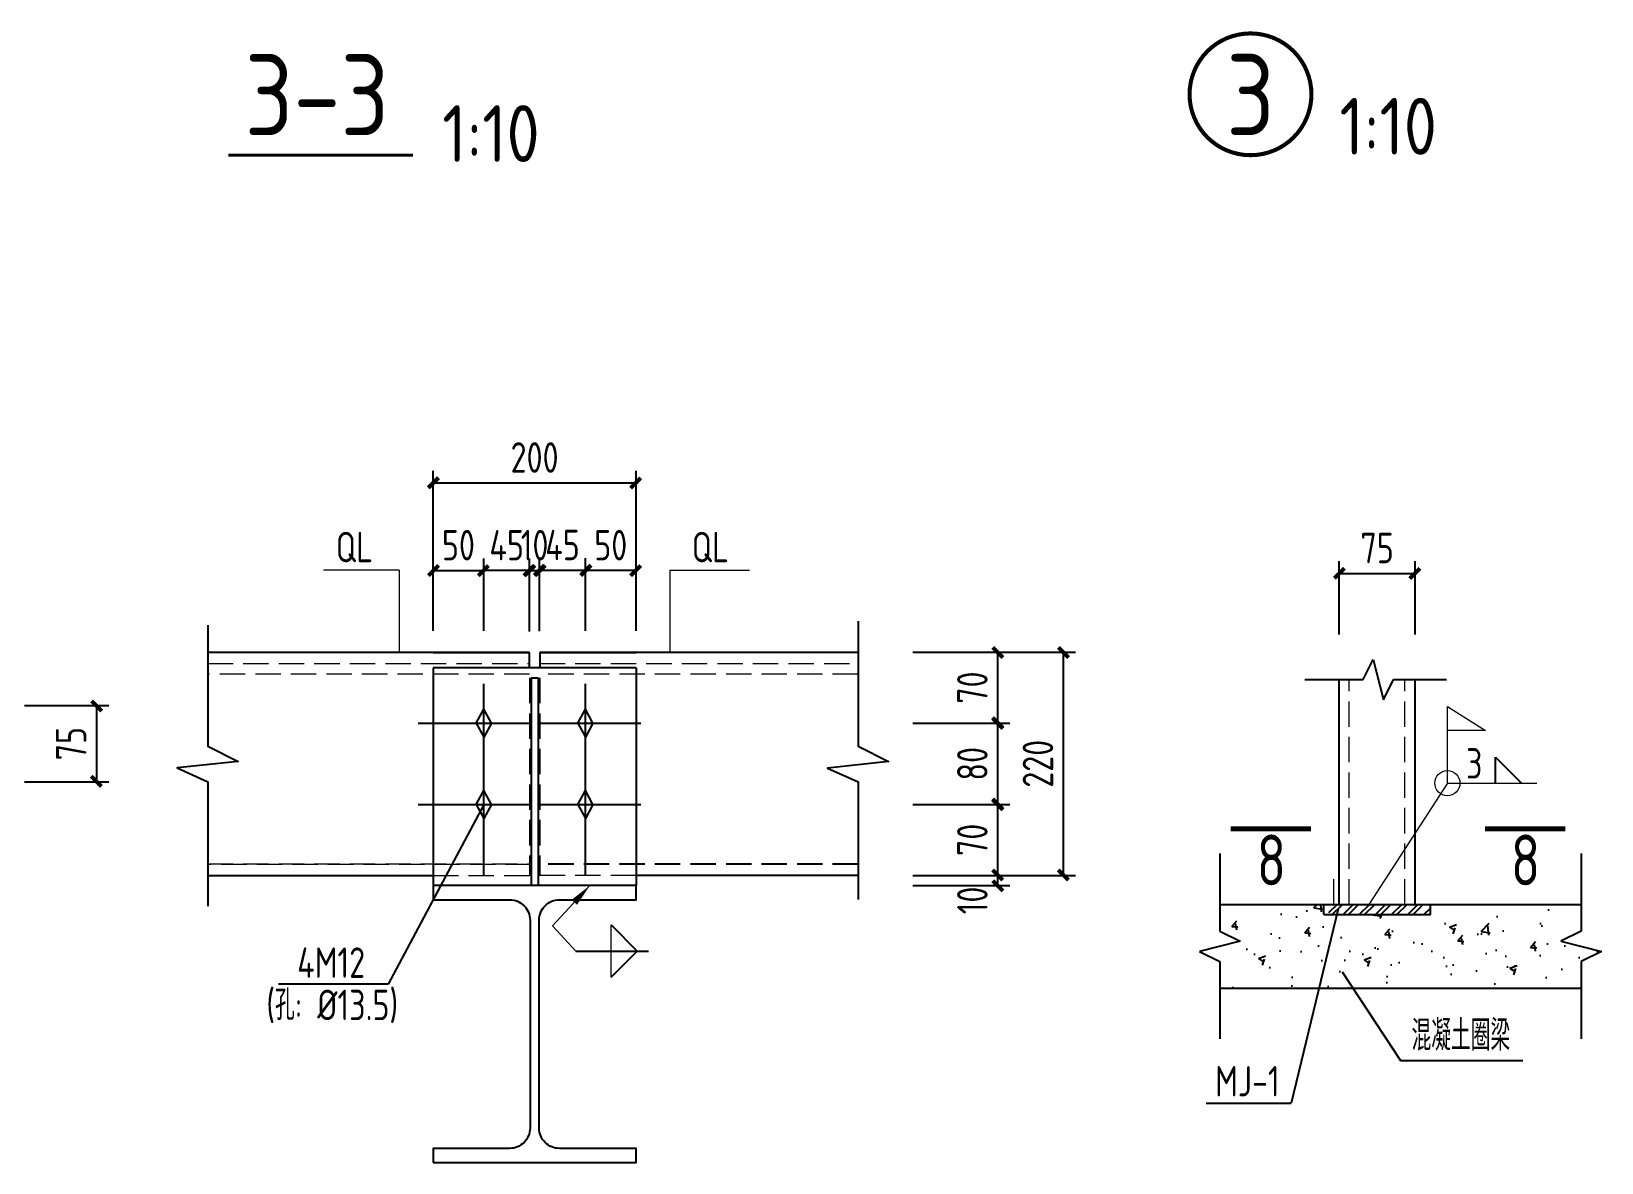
# Model space of a CAD drawing. Header units: millimetres. Extents: x 866561 to 876967, y 40200 to 44891.
# Drawn here: x 874514.5 to 874669.1, y 40579.3 to 40690.8 of the extents above; entities that cross this region are included whole.
import ezdxf

# ---------------------------------------------------------------- set-up
doc = ezdxf.new("R2010")
doc.units = ezdxf.units.MM
doc.header["$LTSCALE"] = 1000
doc.header["$MEASUREMENT"] = 0
doc.linetypes.add('DASH', pattern=[0.35, 0.25, -0.1])
doc.linetypes.add('DOTE', pattern=[2.42, 2, -0.2, 0.02, -0.2])
for name, color, linetype, lineweight in [('1', 4, 'Continuous', 70), ('D3', 62, 'Continuous', 9), ('LZ', 64, 'Continuous', 9), ('数字', 3, 'Continuous', 9), ('细实线', 1, 'Continuous', 20)]:
    doc.layers.add(name, color=color, linetype=linetype, lineweight=lineweight)
for name, color, linetype in [('D1', 112, 'Continuous'), ('D2', 6, 'Continuous'), ('DIM', 7, 'Continuous'), ('DOTE', 1, 'DOTE'), ('M_Thin', 7, 'Continuous'), ('Prof', 2, 'Continuous'), ('PUB_DIM', 3, 'Continuous'), ('THIN', 7, 'Continuous'), ('文字', 7, 'Continuous'), ('柱子', 8, 'Continuous'), ('桩', 6, 'Continuous')]:
    doc.layers.add(name, color=color, linetype=linetype)
doc.styles.add('GBHZ', font='gbenor.shx', dxfattribs={"width": 0.9, "bigfont": 'gbcbig.shx'})
doc.dimstyles.new('Y10', dxfattribs={"dimscale": 0, "dimtxt": 3, "dimasz": 0.01, "dimexe": 1.2, "dimexo": 1, "dimgap": 1, "dimtad": 1, "dimdec": 0, "dimlfac": 10, "dimzin": 0, "dimdsep": 46, "dimtxsty": 'GBHZ', "dimblk1": 'DX', "dimblk2": 'DX', "dimsah": 1, "dimcen": 0.09, "dimdle": 1, "dimadec": 0, "dimazin": 0, "dimtfac": 1, "dimtdec": 0, "dimtix": 1, "dimtmove": 2, "dimatfit": 3, "dimldrblk": 'DX', "dimfxl": 0, "dimtolj": 1, "dimtzin": 0, "dimarcsym": 0})

# ---------------------------------------------------------------- blocks, each defined once
blk = doc.blocks.new('DX')
at = {"color": 0, "linetype": 'ByBlock', "const_width": 40}
blk.add_lwpolyline([(-54, -51), (46, 49)], dxfattribs=at)
blk = doc.blocks.new('*D936')
at = {"layer": 'Defpoints', "color": 0, "linetype": 'ByBlock'}
for p in [(874512.78, 40624.38), (874512.78, 40616.88), (874520.88, 40616.88)]:
    blk.add_point(p, dxfattribs=at)
at = {"layer": 'DIM', "color": 0, "linetype": 'ByBlock', "lineweight": -2}
for p, q in [((874513.78, 40624.38), (874522.08, 40624.38)), ((874520.88, 40624.37), (874520.88, 40616.89)), ((874513.78, 40616.88), (874522.08, 40616.88))]:
    blk.add_line(p, q, dxfattribs=at)
at = {"layer": 'DIM', "color": 0, "linetype": 'ByBlock', "lineweight": -2, "xscale": 0.01, "yscale": 0.01, "zscale": 0.01}
for p, rotation in [((874520.88, 40624.38), 90), ((874520.88, 40616.88), 270)]:
    blk.add_blockref('DX', p, dxfattribs=dict(at, rotation=rotation))
at = {"layer": 'DIM', "color": 0, "linetype": 'ByBlock', "insert": (874518.38, 40620.63), "char_height": 3, "attachment_point": 5, "rotation": 90, "style": 'GBHZ'}
blk.add_mtext('\\A1;75', dxfattribs=at)
blk = doc.blocks.new('*D937')
at = {"layer": 'Defpoints', "color": 0, "linetype": 'ByBlock'}
for p in [(874600.27, 40607.65), (874609.63, 40607.65), (874600.27, 40606.65)]:
    blk.add_point(p, dxfattribs=at)
at = {"layer": 'DIM', "color": 0, "linetype": 'ByBlock', "lineweight": -2}
for p, q in [((874601.27, 40607.65), (874610.83, 40607.65)), ((874609.63, 40607.66), (874609.63, 40607.67)), ((874609.63, 40606.65), (874609.63, 40607.65)), ((874601.27, 40606.65), (874610.83, 40606.65)), ((874609.63, 40606.64), (874609.63, 40606.63))]:
    blk.add_line(p, q, dxfattribs=at)
at = {"layer": 'DIM', "color": 0, "linetype": 'ByBlock', "lineweight": -2, "xscale": 0.01, "yscale": 0.01, "zscale": 0.01}
for p, rotation in [((874609.63, 40607.65), 270), ((874609.63, 40606.65), 90)]:
    blk.add_blockref('DX', p, dxfattribs=dict(at, rotation=rotation))
at = {"layer": 'DIM', "color": 0, "linetype": 'ByBlock', "insert": (874607.13, 40605.18), "char_height": 3, "attachment_point": 5, "rotation": 90, "style": 'GBHZ'}
blk.add_mtext('\\A1;10', dxfattribs=at)
blk = doc.blocks.new('*D938')
at = {"layer": 'Defpoints', "color": 0, "linetype": 'ByBlock'}
for p in [(874600.27, 40614.65), (874609.63, 40614.65), (874600.27, 40607.65)]:
    blk.add_point(p, dxfattribs=at)
at = {"layer": 'DIM', "color": 0, "linetype": 'ByBlock', "lineweight": -2}
for p, q in [((874601.27, 40614.65), (874610.83, 40614.65)), ((874609.63, 40607.66), (874609.63, 40614.64)), ((874601.27, 40607.65), (874610.83, 40607.65))]:
    blk.add_line(p, q, dxfattribs=at)
at = {"layer": 'DIM', "color": 0, "linetype": 'ByBlock', "lineweight": -2, "xscale": 0.01, "yscale": 0.01, "zscale": 0.01}
for p, rotation in [((874609.63, 40614.65), 90), ((874609.63, 40607.65), 270)]:
    blk.add_blockref('DX', p, dxfattribs=dict(at, rotation=rotation))
at = {"layer": 'DIM', "color": 0, "linetype": 'ByBlock', "insert": (874607.13, 40611.15), "char_height": 3, "attachment_point": 5, "rotation": 90, "style": 'GBHZ'}
blk.add_mtext('\\A1;70', dxfattribs=at)
blk = doc.blocks.new('*D939')
at = {"layer": 'Defpoints', "color": 0, "linetype": 'ByBlock'}
for p in [(874600.27, 40622.65), (874609.63, 40622.65), (874600.27, 40614.65)]:
    blk.add_point(p, dxfattribs=at)
at = {"layer": 'DIM', "color": 0, "linetype": 'ByBlock', "lineweight": -2}
for p, q in [((874601.27, 40622.65), (874610.83, 40622.65)), ((874609.63, 40614.66), (874609.63, 40622.64)), ((874601.27, 40614.65), (874610.83, 40614.65))]:
    blk.add_line(p, q, dxfattribs=at)
at = {"layer": 'DIM', "color": 0, "linetype": 'ByBlock', "lineweight": -2, "xscale": 0.01, "yscale": 0.01, "zscale": 0.01}
for p, rotation in [((874609.63, 40622.65), 90), ((874609.63, 40614.65), 270)]:
    blk.add_blockref('DX', p, dxfattribs=dict(at, rotation=rotation))
at = {"layer": 'DIM', "color": 0, "linetype": 'ByBlock', "insert": (874607.13, 40618.65), "char_height": 3, "attachment_point": 5, "rotation": 90, "style": 'GBHZ'}
blk.add_mtext('\\A1;80', dxfattribs=at)
blk = doc.blocks.new('*D940')
at = {"layer": 'Defpoints', "color": 0, "linetype": 'ByBlock'}
for p in [(874600.27, 40629.65), (874609.63, 40629.65), (874600.27, 40622.65)]:
    blk.add_point(p, dxfattribs=at)
at = {"layer": 'DIM', "color": 0, "linetype": 'ByBlock', "lineweight": -2}
for p, q in [((874601.27, 40629.65), (874610.83, 40629.65)), ((874609.63, 40622.66), (874609.63, 40629.64)), ((874601.27, 40622.65), (874610.83, 40622.65))]:
    blk.add_line(p, q, dxfattribs=at)
at = {"layer": 'DIM', "color": 0, "linetype": 'ByBlock', "lineweight": -2, "xscale": 0.01, "yscale": 0.01, "zscale": 0.01}
for p, rotation in [((874609.63, 40629.65), 90), ((874609.63, 40622.65), 270)]:
    blk.add_blockref('DX', p, dxfattribs=dict(at, rotation=rotation))
at = {"layer": 'DIM', "color": 0, "linetype": 'ByBlock', "insert": (874607.13, 40626.15), "char_height": 3, "attachment_point": 5, "rotation": 90, "style": 'GBHZ'}
blk.add_mtext('\\A1;70', dxfattribs=at)
blk = doc.blocks.new('*D944')
at = {"layer": 'Defpoints', "color": 0, "linetype": 'ByBlock'}
for p in [(874559.02, 40637.69), (874554.02, 40630.74), (874559.02, 40630.74)]:
    blk.add_point(p, dxfattribs=at)
at = {"layer": 'DIM', "color": 0, "linetype": 'ByBlock', "lineweight": -2}
for p, q in [((874554.02, 40631.74), (874554.02, 40638.89)), ((874554.03, 40637.69), (874559.01, 40637.69)), ((874559.02, 40631.74), (874559.02, 40638.89))]:
    blk.add_line(p, q, dxfattribs=at)
at = {"layer": 'DIM', "color": 0, "linetype": 'ByBlock', "lineweight": -2, "xscale": 0.01, "yscale": 0.01, "zscale": 0.01, "rotation": 180}
blk.add_blockref('DX', (874554.02, 40637.69), dxfattribs=at)
at = {"layer": 'DIM', "color": 0, "linetype": 'ByBlock', "lineweight": -2, "xscale": 0.01, "yscale": 0.01, "zscale": 0.01}
blk.add_blockref('DX', (874559.02, 40637.69), dxfattribs=at)
at = {"layer": 'DIM', "color": 0, "linetype": 'ByBlock', "insert": (874556.52, 40640.19), "char_height": 3, "attachment_point": 5, "style": 'GBHZ'}
blk.add_mtext('\\A1;50', dxfattribs=at)
blk = doc.blocks.new('*D945')
at = {"layer": 'Defpoints', "color": 0, "linetype": 'ByBlock'}
for p in [(874559.02, 40637.69), (874559.02, 40630.74), (874563.52, 40630.68)]:
    blk.add_point(p, dxfattribs=at)
at = {"layer": 'DIM', "color": 0, "linetype": 'ByBlock', "lineweight": -2}
for p, q in [((874559.01, 40637.69), (874559, 40637.69)), ((874559.02, 40631.74), (874559.02, 40638.89)), ((874563.52, 40637.69), (874559.02, 40637.69)), ((874563.52, 40631.68), (874563.52, 40638.89)), ((874563.53, 40637.69), (874563.54, 40637.69))]:
    blk.add_line(p, q, dxfattribs=at)
at = {"layer": 'DIM', "color": 0, "linetype": 'ByBlock', "lineweight": -2, "xscale": 0.01, "yscale": 0.01, "zscale": 0.01}
blk.add_blockref('DX', (874559.02, 40637.69), dxfattribs=at)
at = {"layer": 'DIM', "color": 0, "linetype": 'ByBlock', "lineweight": -2, "xscale": 0.01, "yscale": 0.01, "zscale": 0.01, "rotation": 180}
blk.add_blockref('DX', (874563.52, 40637.69), dxfattribs=at)
at = {"layer": 'DIM', "color": 0, "linetype": 'ByBlock', "insert": (874561.27, 40640.19), "char_height": 3, "attachment_point": 5, "style": 'GBHZ'}
blk.add_mtext('\\A1;45', dxfattribs=at)
blk = doc.blocks.new('*D946')
at = {"layer": 'Defpoints', "color": 0, "linetype": 'ByBlock'}
for p in [(874569.02, 40637.69), (874569.02, 40630.74), (874574.02, 40630.74)]:
    blk.add_point(p, dxfattribs=at)
at = {"layer": 'DIM', "color": 0, "linetype": 'ByBlock', "lineweight": -2}
for p, q in [((874569.02, 40631.74), (874569.02, 40638.89)), ((874574.01, 40637.69), (874569.03, 40637.69)), ((874574.02, 40631.74), (874574.02, 40638.89))]:
    blk.add_line(p, q, dxfattribs=at)
at = {"layer": 'DIM', "color": 0, "linetype": 'ByBlock', "lineweight": -2, "xscale": 0.01, "yscale": 0.01, "zscale": 0.01, "rotation": 180}
blk.add_blockref('DX', (874569.02, 40637.69), dxfattribs=at)
at = {"layer": 'DIM', "color": 0, "linetype": 'ByBlock', "lineweight": -2, "xscale": 0.01, "yscale": 0.01, "zscale": 0.01}
blk.add_blockref('DX', (874574.02, 40637.69), dxfattribs=at)
at = {"layer": 'DIM', "color": 0, "linetype": 'ByBlock', "insert": (874571.52, 40640.19), "char_height": 3, "attachment_point": 5, "style": 'GBHZ'}
blk.add_mtext('\\A1;50', dxfattribs=at)
blk = doc.blocks.new('*D947')
at = {"layer": 'Defpoints', "color": 0, "linetype": 'ByBlock'}
for p in [(874574.02, 40646.33), (874554.02, 40632.74), (874574.02, 40632.74)]:
    blk.add_point(p, dxfattribs=at)
at = {"layer": 'DIM', "color": 0, "linetype": 'ByBlock', "lineweight": -2}
for p, q in [((874554.02, 40633.74), (874554.02, 40647.53)), ((874574.02, 40633.74), (874574.02, 40647.53)), ((874554.03, 40646.33), (874574.01, 40646.33))]:
    blk.add_line(p, q, dxfattribs=at)
at = {"layer": 'DIM', "color": 0, "linetype": 'ByBlock', "lineweight": -2, "xscale": 0.01, "yscale": 0.01, "zscale": 0.01, "rotation": 180}
blk.add_blockref('DX', (874554.02, 40646.33), dxfattribs=at)
at = {"layer": 'DIM', "color": 0, "linetype": 'ByBlock', "lineweight": -2, "xscale": 0.01, "yscale": 0.01, "zscale": 0.01}
blk.add_blockref('DX', (874574.02, 40646.33), dxfattribs=at)
at = {"layer": 'DIM', "color": 0, "linetype": 'ByBlock', "insert": (874564.02, 40648.83), "char_height": 3, "attachment_point": 5, "style": 'GBHZ'}
blk.add_mtext('\\A1;200', dxfattribs=at)
blk = doc.blocks.new('*D948')
at = {"layer": 'Defpoints', "color": 0, "linetype": 'ByBlock'}
for p in [(874564.52, 40637.69), (874563.52, 40630.68), (874564.52, 40630.7)]:
    blk.add_point(p, dxfattribs=at)
at = {"layer": 'DIM', "color": 0, "linetype": 'ByBlock', "lineweight": -2}
for p, q in [((874563.51, 40637.69), (874563.5, 40637.69)), ((874563.52, 40631.68), (874563.52, 40638.89)), ((874563.52, 40637.69), (874564.52, 40637.69)), ((874564.52, 40631.7), (874564.52, 40638.89)), ((874564.53, 40637.69), (874564.54, 40637.69))]:
    blk.add_line(p, q, dxfattribs=at)
at = {"layer": 'DIM', "color": 0, "linetype": 'ByBlock', "lineweight": -2, "xscale": 0.01, "yscale": 0.01, "zscale": 0.01}
blk.add_blockref('DX', (874563.52, 40637.69), dxfattribs=at)
at = {"layer": 'DIM', "color": 0, "linetype": 'ByBlock', "lineweight": -2, "xscale": 0.01, "yscale": 0.01, "zscale": 0.01, "rotation": 180}
blk.add_blockref('DX', (874564.52, 40637.69), dxfattribs=at)
at = {"layer": 'DIM', "color": 0, "linetype": 'ByBlock', "insert": (874564.02, 40640.19), "char_height": 3, "attachment_point": 5, "style": 'GBHZ'}
blk.add_mtext('\\A1;10', dxfattribs=at)
blk = doc.blocks.new('*D949')
at = {"layer": 'Defpoints', "color": 0, "linetype": 'ByBlock'}
for p in [(874569.02, 40637.71), (874564.52, 40630.7), (874569.02, 40630.76)]:
    blk.add_point(p, dxfattribs=at)
at = {"layer": 'DIM', "color": 0, "linetype": 'ByBlock', "lineweight": -2}
for p, q in [((874564.51, 40637.71), (874564.5, 40637.71)), ((874564.52, 40631.7), (874564.52, 40638.91)), ((874564.52, 40637.71), (874569.02, 40637.71)), ((874569.02, 40631.76), (874569.02, 40638.91)), ((874569.03, 40637.71), (874569.04, 40637.71))]:
    blk.add_line(p, q, dxfattribs=at)
at = {"layer": 'DIM', "color": 0, "linetype": 'ByBlock', "lineweight": -2, "xscale": 0.01, "yscale": 0.01, "zscale": 0.01}
blk.add_blockref('DX', (874564.52, 40637.71), dxfattribs=at)
at = {"layer": 'DIM', "color": 0, "linetype": 'ByBlock', "lineweight": -2, "xscale": 0.01, "yscale": 0.01, "zscale": 0.01, "rotation": 180}
blk.add_blockref('DX', (874569.02, 40637.71), dxfattribs=at)
at = {"layer": 'DIM', "color": 0, "linetype": 'ByBlock', "insert": (874566.77, 40640.21), "char_height": 3, "attachment_point": 5, "style": 'GBHZ'}
blk.add_mtext('\\A1;45', dxfattribs=at)
blk = doc.blocks.new('*D950')
at = {"layer": 'Defpoints', "color": 0, "linetype": 'ByBlock'}
for p in [(874601.27, 40629.65), (874616.09, 40629.65), (874601.27, 40607.65)]:
    blk.add_point(p, dxfattribs=at)
at = {"layer": 'DIM', "color": 0, "linetype": 'ByBlock', "lineweight": -2}
for p, q in [((874602.27, 40629.65), (874617.29, 40629.65)), ((874616.09, 40607.66), (874616.09, 40629.64)), ((874602.27, 40607.65), (874617.29, 40607.65))]:
    blk.add_line(p, q, dxfattribs=at)
at = {"layer": 'DIM', "color": 0, "linetype": 'ByBlock', "lineweight": -2, "xscale": 0.01, "yscale": 0.01, "zscale": 0.01}
for p, rotation in [((874616.09, 40629.65), 90), ((874616.09, 40607.65), 270)]:
    blk.add_blockref('DX', p, dxfattribs=dict(at, rotation=rotation))
at = {"layer": 'DIM', "color": 0, "linetype": 'ByBlock', "insert": (874613.59, 40618.65), "char_height": 3, "attachment_point": 5, "rotation": 90, "style": 'GBHZ'}
blk.add_mtext('\\A1;220', dxfattribs=at)
blk = doc.blocks.new('*D964')
at = {"layer": 'Defpoints', "color": 0, "linetype": 'ByBlock'}
for p in [(874650.74, 40637.41), (874643.24, 40630.39), (874650.74, 40630.39)]:
    blk.add_point(p, dxfattribs=at)
at = {"layer": 'DIM', "color": 0, "linetype": 'ByBlock', "lineweight": -2}
for p, q in [((874643.24, 40631.39), (874643.24, 40638.61)), ((874650.74, 40631.39), (874650.74, 40638.61)), ((874643.25, 40637.41), (874650.73, 40637.41))]:
    blk.add_line(p, q, dxfattribs=at)
at = {"layer": 'DIM', "color": 0, "linetype": 'ByBlock', "lineweight": -2, "xscale": 0.01, "yscale": 0.01, "zscale": 0.01, "rotation": 180}
blk.add_blockref('DX', (874643.24, 40637.41), dxfattribs=at)
at = {"layer": 'DIM', "color": 0, "linetype": 'ByBlock', "lineweight": -2, "xscale": 0.01, "yscale": 0.01, "zscale": 0.01}
blk.add_blockref('DX', (874650.74, 40637.41), dxfattribs=at)
at = {"layer": 'DIM', "color": 0, "linetype": 'ByBlock', "insert": (874646.99, 40639.91), "char_height": 3, "attachment_point": 5, "style": 'GBHZ'}
blk.add_mtext('\\A1;75', dxfattribs=at)

msp = doc.modelspace()

# ---------------------------------------------------------------- hatches: boundary and pattern name
at = {"layer": 'DIM'}
h = msp.add_hatch(dxfattribs=at)
h.set_pattern_fill('AR-CONC', color=256, style=0)
h.set_pattern_definition([(50, (473263.464, 184276.229), (7.17260183, -0.62752135), [0.75, -8.25]), (355, (473263.464, 184276.229), (-1.38751334, 7.52192134), [0.6, -6.6]), (100.4514, (473264.062, 184276.177), (5.78509382, 6.89439542), [0.6374019, -7.01142112]), (46.1842, (473263.464, 184278.229), (10.67241049, -1.65519014), [1.125, -12.375]), (96.6356, (473264.354, 184278.091), (9.34662706, 9.7411787), [0.95610288, -10.51713]), (351.1842, (473263.464, 184278.229), (9.34661945, 9.741186), [0.9, -9.9]), (21, (473264.464, 184277.729), (5.96907052, -4.02618891), [0.75, -8.25]), (326, (473264.464, 184277.729), (2.43315332, 7.25150045), [0.6, -6.6]), (71.4514, (473264.962, 184277.3935), (8.40222629, 3.22530497), [0.6374019, -7.01142112]), (37.5, (473263.4642, 184276.229), (0.121598553, 3.328938538), [0, -6.52, 0, -6.7, 0, -6.625]), (7.5, (473263.4642, 184276.229), (2.630695374, 3.94411712), [0, -3.82, 0, -6.37, 0, -2.525]), (327.5, (473261.2342, 184276.229), (5.338224362, -0.225548717), [0, -2.5, 0, -7.8, 0, -10.35]), (317.5, (473260.2342, 184276.229), (5.831861693, 1.001049823), [0, -3.25, 0, -5.18, 0, -7.35])])
h.paths.add_polyline_path([(874642.991, 40603.792), (874641.737, 40603.792), (874641.737, 40604.792), (874631.495, 40604.792), (874631.495, 40602.164), (874633.495, 40601.164), (874629.495, 40600.164), (874631.495, 40599.164), (874631.495, 40596.537), (874640.877, 40596.537)])
h = msp.add_hatch(dxfattribs=at)
h.set_pattern_fill('AR-CONC', color=256, style=0)
h.set_pattern_definition([(50, (473222.012, 183510.7256), (7.17260183, -0.62752135), [0.75, -8.25]), (355, (473222.012, 183510.7256), (-1.38751334, 7.52192134), [0.6, -6.6]), (100.4514, (473222.61, 183510.673), (5.78509382, 6.89439542), [0.6374019, -7.01142112]), (46.1842, (473222.012, 183512.7256), (10.67241049, -1.65519014), [1.125, -12.375]), (96.6356, (473222.902, 183512.588), (9.34662706, 9.7411787), [0.95610288, -10.51713]), (351.1842, (473222.012, 183512.726), (9.34661945, 9.741186), [0.9, -9.9]), (21, (473223.012, 183512.2256), (5.96907052, -4.02618891), [0.75, -8.25]), (326, (473223.012, 183512.2256), (2.43315332, 7.25150045), [0.6, -6.6]), (71.4514, (473223.5096, 183511.89), (8.40222629, 3.22530497), [0.6374019, -7.01142112]), (37.5, (473222.0122, 183510.7256), (0.121598553, 3.328938538), [0, -6.52, 0, -6.7, 0, -6.625]), (7.5, (473222.0122, 183510.7256), (2.630695374, 3.94411712), [0, -3.82, 0, -6.37, 0, -2.525]), (327.5, (473219.7822, 183510.7256), (5.338224362, -0.225548717), [0, -2.5, 0, -7.8, 0, -10.35]), (317.5, (473218.782, 183510.7256), (5.831861693, 1.001049823), [0, -3.25, 0, -5.18, 0, -7.35])])
h.paths.add_polyline_path([(874665.095, 40601.164), (874667.095, 40602.164), (874667.095, 40604.792), (874652.237, 40604.792), (874652.237, 40603.792), (874643.491, 40603.792), (874641.377, 40596.537), (874667.095, 40596.537), (874667.095, 40599.164), (874669.095, 40600.164)])
h = msp.add_hatch(dxfattribs=at)
h.set_pattern_fill('ANSI32', color=256, scale=3, style=0)
h.set_pattern_definition([(45, (464196.8102, 178493.3471), (-0.7954951288, 0.7954951288), []), (45, (464197.3406, 178493.3471), (-0.7954951288, 0.7954951288), [])])
h.paths.add_polyline_path([(874652.237, 40603.792), (874652.237, 40604.792), (874642.237, 40604.792), (874642.237, 40603.792)])

# ---------------------------------------------------------------- linework, layer by layer
at = {"linetype": 'ByBlock', "ltscale": 0.5, "const_width": 0.4}
msp.add_lwpolyline([(874628.52, 40684.617, 1), (874640.52, 40684.617, 1)], format="xyb", close=True, dxfattribs=at)
at = {"layer": '1', "color": 2, "const_width": 0.48, "elevation": 0}
for points in [[(874632.567, 40612.234), (874640.489, 40612.234)], [(874657.598, 40612.234), (874665.52, 40612.234)]]:
    msp.add_lwpolyline(points, dxfattribs=at)
at = {"layer": 'D1', "color": 251}
for p, q in [((874658.652, 40616.742), (874658.652, 40619.312)), ((874658.652, 40619.312), (874661.221, 40616.742)), ((874559.021, 40614.646), (874549.609, 40596.93)), ((874571.547, 40602.766), (874574.117, 40600.197)), ((874568.088, 40600.197), (874575.234, 40600.197)), ((874571.547, 40597.628), (874574.117, 40600.197)), ((874549.609, 40596.93), (874538.786, 40596.93))]:
    msp.add_line(p, q, dxfattribs=at)
at = {"layer": 'D2'}
for p, q in [((874563.521, 40629.603), (874531.826, 40629.603)), ((874554.021, 40629.603), (874563.521, 40629.603)), ((874563.521, 40628.111), (874563.521, 40629.603)), ((874564.521, 40629.603), (874574.021, 40629.603)), ((874595.872, 40629.603), (874564.521, 40629.603)), ((874564.521, 40629.603), (874564.521, 40628.111)), ((874554.021, 40628.111), (874554.021, 40606.648)), ((874574.021, 40628.111), (874554.021, 40628.111)), ((874563.671, 40627.111), (874563.671, 40606.648)), ((874563.671, 40627.111), (874564.371, 40627.111)), ((874564.371, 40627.111), (874564.371, 40606.648)), ((874574.021, 40628.111), (874574.021, 40606.648)), ((874643.238, 40604.792), (874643.238, 40626.939)), ((874650.736, 40604.792), (874650.736, 40626.939)), ((874531.826, 40607.649), (874554.021, 40607.649)), ((874595.872, 40607.649), (874574.021, 40607.649))]:
    msp.add_line(p, q, dxfattribs=at)
at = {"layer": 'D3', "color": 251}
for p, q in [((874550.7, 40637.713), (874543.238, 40637.713)), ((874550.7, 40637.713), (874550.7, 40629.603)), ((874577.342, 40637.713), (874585.185, 40637.713)), ((874577.342, 40637.713), (874577.342, 40629.603)), ((874565.795, 40602.667), (874569.466, 40606.648)), ((874565.795, 40602.667), (874568.088, 40600.197)), ((874571.547, 40597.628), (874571.547, 40602.766))]:
    msp.add_line(p, q, dxfattribs=at)
msp.add_solid([(874568.203, 40604.756), (874569.466, 40606.648), (874568.203, 40604.756), (874567.654, 40605.236)], dxfattribs=at)
at = {"layer": 'DIM', "linetype": 'ByBlock'}
msp.add_line((874642.738, 40604.792), (874650.236, 40604.792), dxfattribs=at)
at = {"layer": 'DOTE', "linetype": 'DOTE', "ltscale": 5}
for p, q in [((874559.021, 40607.649), (874559.021, 40626.532)), ((874569.021, 40607.649), (874569.021, 40626.532)), ((874552.57, 40622.649), (874563.521, 40622.649)), ((874564.521, 40622.649), (874574.472, 40622.649)), ((874552.57, 40614.646), (874563.521, 40614.646)), ((874564.521, 40614.646), (874574.472, 40614.646))]:
    msp.add_line(p, q, dxfattribs=at)
at = {"layer": 'LZ', "color": 251, "linetype": 'DASH', "ltscale": 0.01}
for p, q in [((874531.826, 40628.532), (874563.521, 40628.532)), ((874564.521, 40628.532), (874595.872, 40628.532)), ((874563.521, 40627.462), (874531.826, 40627.462)), ((874563.521, 40627.111), (874563.521, 40607.649)), ((874595.872, 40627.462), (874564.521, 40627.462)), ((874564.521, 40627.111), (874564.521, 40607.649)), ((874644.24, 40604.792), (874644.24, 40626.939)), ((874649.734, 40604.792), (874649.734, 40626.939)), ((874531.826, 40608.79), (874563.521, 40608.79)), ((874563.671, 40608.72), (874531.826, 40608.72)), ((874595.872, 40608.79), (874564.521, 40608.79)), ((874595.872, 40608.72), (874564.521, 40608.72)), ((874554.021, 40607.649), (874563.521, 40607.649)), ((874574.021, 40607.649), (874564.521, 40607.649)), ((874642.738, 40604.792), (874642.738, 40608.046))]:
    msp.add_line(p, q, dxfattribs=at)
at = {"layer": 'M_Thin', "color": 7, "elevation": 4.991}
for points in [[(874531.826, 40632.3), (874531.826, 40620.376), (874534.826, 40618.876), (874528.826, 40618.255), (874531.826, 40616.876), (874531.826, 40604.628)], [(874595.872, 40632.693), (874595.872, 40620.376), (874598.872, 40618.876), (874592.872, 40618.199), (874595.872, 40616.876), (874595.872, 40605.283)]]:
    msp.add_lwpolyline(points, dxfattribs=at)
at = {"layer": 'Prof'}
msp.add_lwpolyline([(874554.021, 40579.347), (874574.021, 40579.347), (874574.021, 40580.747), (874566.471, 40580.747, -0.4142136), (874564.471, 40582.747), (874564.471, 40603.248, -0.4142136), (874566.471, 40605.248), (874574.021, 40605.248), (874574.021, 40606.648), (874554.021, 40606.648), (874554.021, 40605.248), (874561.571, 40605.248, -0.4142136), (874563.571, 40603.248), (874563.571, 40582.747, -0.4142136), (874561.571, 40580.747), (874554.021, 40580.747)], format="xyb", close=True, dxfattribs=at)
at = {"layer": 'THIN'}
for p, q in [((874645.605, 40626.939), (874646.605, 40628.939)), ((874646.605, 40628.939), (874647.605, 40624.939)), ((874639.859, 40626.939), (874645.605, 40626.939)), ((874647.605, 40624.939), (874648.605, 40626.939)), ((874648.605, 40626.939), (874653.813, 40626.939)), ((874631.495, 40609.792), (874631.495, 40602.164)), ((874667.095, 40609.792), (874667.095, 40602.164)), ((874631.495, 40602.164), (874633.495, 40601.164)), ((874667.095, 40602.164), (874665.095, 40601.164)), ((874633.495, 40601.164), (874629.495, 40600.164)), ((874665.095, 40601.164), (874669.095, 40600.164)), ((874629.495, 40600.164), (874631.495, 40599.164)), ((874631.495, 40599.164), (874631.495, 40591.537)), ((874669.095, 40600.164), (874667.095, 40599.164)), ((874667.095, 40599.164), (874667.095, 40591.537))]:
    msp.add_line(p, q, dxfattribs=at)
at = {"layer": '文字', "color": 6, "const_width": 0.32}
msp.add_lwpolyline([(874533.865, 40678.617), (874552.047, 40678.617)], dxfattribs=at)
at = {"layer": '柱子'}
for p, q in [((874631.495, 40604.792), (874667.095, 40604.792)), ((874643.151, 40604.34), (874638.53, 40585.211)), ((874641.737, 40604.792), (874652.237, 40604.792)), ((874641.737, 40603.792), (874641.737, 40604.792)), ((874641.737, 40603.792), (874652.237, 40603.792)), ((874652.237, 40603.792), (874652.237, 40604.792)), ((874643.552, 40598.135), (874649.306, 40589.397)), ((874631.495, 40596.537), (874667.095, 40596.537)), ((874649.306, 40589.397), (874661.331, 40589.397)), ((874630.168, 40585.211), (874638.53, 40585.211))]:
    msp.add_line(p, q, dxfattribs=at)
at = {"layer": '桩'}
for p, q in [((874558.272, 40622.649), (874559.021, 40624.03)), ((874559.77, 40622.649), (874559.021, 40624.03)), ((874568.272, 40622.649), (874569.021, 40624.03)), ((874569.77, 40622.649), (874569.021, 40624.03)), ((874558.272, 40622.649), (874559.021, 40621.267)), ((874559.77, 40622.649), (874559.021, 40621.267)), ((874568.272, 40622.649), (874569.021, 40621.267)), ((874569.77, 40622.649), (874569.021, 40621.267)), ((874558.272, 40614.646), (874559.021, 40616.027)), ((874559.77, 40614.646), (874559.021, 40616.027)), ((874568.272, 40614.646), (874569.021, 40616.027)), ((874569.77, 40614.646), (874569.021, 40616.027)), ((874558.272, 40614.646), (874559.021, 40613.264)), ((874559.77, 40614.646), (874559.021, 40613.264)), ((874568.272, 40614.646), (874569.021, 40613.264)), ((874569.77, 40614.646), (874569.021, 40613.264))]:
    msp.add_line(p, q, dxfattribs=at)
at = {"layer": '细实线', "color": 251}
for p, q in [((874653.912, 40616.742), (874653.912, 40624.304)), ((874653.912, 40624.304), (874657.668, 40621.933)), ((874657.668, 40621.933), (874653.912, 40621.933)), ((874653.912, 40616.742), (874646.17, 40604.792)), ((874653.912, 40616.742), (874662.729, 40616.742))]:
    msp.add_line(p, q, dxfattribs=at)
msp.add_circle((874653.912, 40616.742), 1.238, dxfattribs=at)
msp.add_solid([(874653.912, 40621.933), (874653.912, 40624.304), (874657.668, 40621.933), (874653.912, 40621.933)], dxfattribs=at)

# ---------------------------------------------------------------- texts
at = {"layer": 'PUB_DIM', "style": 'GBHZ', "width": 0.9}
for p in [(874635.128, 40606.667), (874660.159, 40606.667)]:
    msp.add_text('8', height=5, dxfattribs=at).set_placement(p)
at = {"layer": '数字', "style": 'GBHZ', "width": 0.9}
for s, p in [('QL', (874544.438, 40638.502)), ('QL', (874579.491, 40638.502)), ('3', (874655.743, 40617.19)), ('4M12', (874540.637, 40597.553)), ('(孔: %%C13.5)', (874537.6, 40593.389)), ('混凝土圈梁', (874650.375, 40590.386)), ('MJ-1', (874631.034, 40585.871))]:
    msp.add_text(s, height=3, dxfattribs=at).set_placement(p)
at = {"layer": '文字', "color": 6, "style": 'GBHZ'}
for s, height, p in [('3-3', 8, (874535.473, 40680.569)), ('3', 8, (874632.125, 40680.584)), ('1:10', 5.6, (874643.286, 40678.665, -0.009)), ('1:10', 5.6, (874554.927, 40677.948))]:
    msp.add_text(s, height=height, dxfattribs=at).set_placement(p)

# ---------------------------------------------------------------- dimensions: what is measured, and where the dimension line sits
at = {"layer": 'DIM', "color": 4, "linetype": 'ByBlock'}
for base, p1, p2, picture, middle in [((874574.021, 40646.332), (874554.021, 40632.745), (874574.021, 40632.745), '*D947', (874564.021, 40648.832)), ((874559.021, 40637.692), (874554.021, 40630.745), (874559.021, 40630.745), '*D944', (874556.521, 40640.192)), ((874564.521, 40637.692), (874563.521, 40630.681), (874564.521, 40630.695), '*D948', (874564.021, 40640.192)), ((874569.021, 40637.706), (874564.521, 40630.695), (874569.021, 40630.759), '*D949', (874566.771, 40640.206))]:
    dim = msp.add_linear_dim(base=base, p1=p1, p2=p2, dimstyle='Y10', override={"dimscale": 1}, dxfattribs=at)
    dim.commit()
    dim.dimension.update_dxf_attribs({"geometry": picture, "text_midpoint": middle})
for base, p1, p2, angle, picture, middle in [((874559.021, 40637.692), (874563.521, 40630.681), (874559.021, 40630.745), 180, '*D945', (874561.271, 40640.192)), ((874569.021, 40637.692), (874574.021, 40630.745), (874569.021, 40630.745), 180, '*D946', (874571.521, 40640.192)), ((874520.883, 40616.877), (874512.783, 40624.375), (874512.783, 40616.877), 270, '*D936', (874518.383, 40620.626))]:
    dim = msp.add_linear_dim(base=base, p1=p1, p2=p2, angle=angle, dimstyle='Y10', override={"dimscale": 1}, dxfattribs=at)
    dim.commit()
    dim.dimension.update_dxf_attribs({"geometry": picture, "text_midpoint": middle})
at = {"layer": 'DIM', "color": 0, "linetype": 'ByBlock'}
dim = msp.add_linear_dim(base=(874650.736, 40637.413), p1=(874643.238, 40630.387), p2=(874650.736, 40630.387), dimstyle='Y10', override={"dimscale": 1}, dxfattribs=at)
dim.commit()
dim.dimension.update_dxf_attribs({"geometry": '*D964', "text_midpoint": (874646.987, 40639.913)})
at = {"layer": 'DIM', "linetype": 'ByBlock'}
for base, p1, p2, picture, middle in [((874609.628, 40629.646), (874600.27, 40622.649), (874600.27, 40629.646), '*D940', (874607.128, 40626.148)), ((874616.085, 40629.646), (874601.27, 40607.649), (874601.27, 40629.646), '*D950', (874613.585, 40618.648)), ((874609.628, 40622.649), (874600.27, 40614.646), (874600.27, 40622.649), '*D939', (874607.128, 40618.647)), ((874609.628, 40614.646), (874600.27, 40607.649), (874600.27, 40614.646), '*D938', (874607.128, 40611.147))]:
    dim = msp.add_linear_dim(base=base, p1=p1, p2=p2, angle=90, dimstyle='Y10', override={"dimscale": 1}, dxfattribs=at)
    dim.commit()
    dim.dimension.update_dxf_attribs({"geometry": picture, "text_midpoint": middle})
dim = msp.add_linear_dim(base=(874609.628, 40607.649), p1=(874600.27, 40606.648), p2=(874600.27, 40607.649), angle=90, dimstyle='Y10', override={"dimscale": 1}, dxfattribs=at)
dim.commit()
dim.dimension.update_dxf_attribs({"geometry": '*D937', "text_midpoint": (874607.128, 40605.18), "dimtype": 160})

doc.saveas('drawing.dxf')
